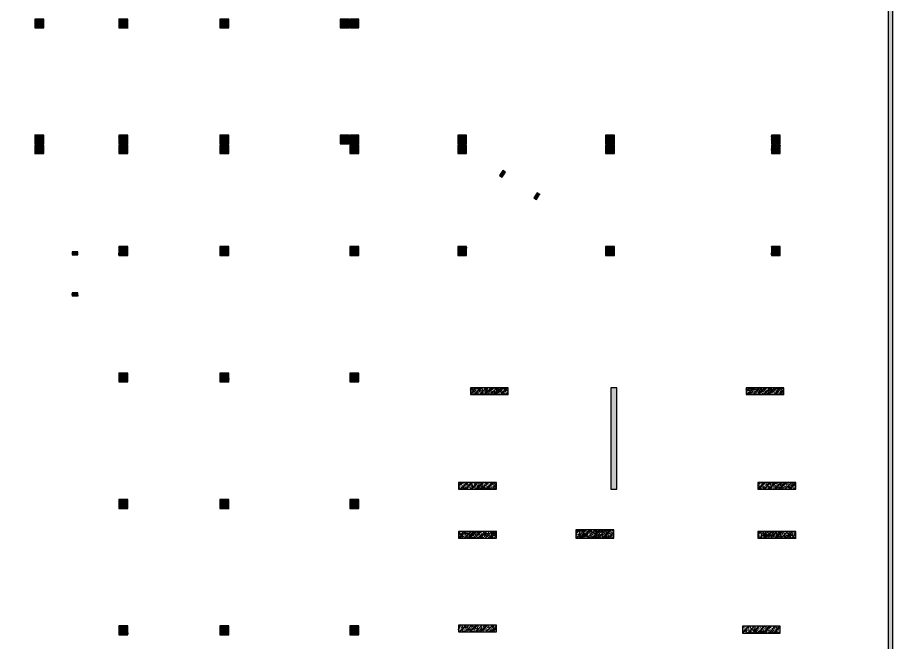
# Model space of a CAD drawing. Header units: millimetres. Extents: x 379264 to 1158416, y -283062 to 356890.
# Drawn here: x 451642 to 510511, y 126955 to 168967 of the extents above; entities that cross this region are included whole.
import ezdxf

# ---------------------------------------------------------------- set-up
doc = ezdxf.new("R2010")
doc.units = ezdxf.units.MM
for name, color, linetype in [('mb_cot ham 2$0$Concrete Hatch', 218, 'Continuous'), ('mb_cot ham 2$0$Concrete Line', 6, 'Continuous'), ('mb_cot ham 2$0$Concrete Solid', 216, 'Continuous')]:
    doc.layers.add(name, color=color, linetype=linetype)

# ---------------------------------------------------------------- blocks, each defined once
blk = doc.blocks.new('*U1646')
at = {"layer": 'mb_cot ham 2$0$Concrete Hatch'}
h = blk.add_hatch(dxfattribs=at)
h.set_pattern_fill('CONCRETE', color=256, scale=50, style=0, pattern_type=2)
h.set_pattern_definition([(45, (50, -350), (-176.78, 176.78), []), (45, (50, -300), (-353.55, 353.55), []), (50, (50, -350), (358.63, -31.38), [37.5, -412.5]), (355, (50, -350), (-69.38, 376.1), [30, -330]), (100.45, (79.9, -352.6), (289.25, 344.72), [31.87, -350.57]), (46.18, (50, -250), (533.6, -82.76), [56.25, -618.75]), (96.64, (94.47, -256.9), (467.33, 487.06), [47.8, -525.86]), (351.18, (50, -250), (467.33, 487.06), [45, -495]), (21, (100, -275), (298.45, -201.3), [37.5, -412.5]), (326, (100, -275), (121.66, 362.58), [30, -330]), (71.45, (124.87, -291.78), (420.1, 161.27), [31.87, -350.57]), (37.5, (50, -350), (6.08, 166.447), [0, -326, 0, -335, 0, -331.25]), (7.5, (50, -350), (131.535, 197.206), [0, -191, 0, -318.5, 0, -126.25]), (327.5, (-61.5, -350), (266.91, -11.277), [0, -125, 0, -390, 0, -517.5]), (317.5, (-111.5, -350), (291.59, 50.05), [0, -162.5, 0, -259, 0, -367.5]), (0, (225, -175), (0, 875), [87.5, -787.5]), (0, (487.5, -1e-09), (0, 875), [87.5, -787.5]), (0, (312.5, 350), (0, 875), [87.5, -350, 87.5, -350]), (90, (225, -175), (-875, 5e-14), [87.5, -787.5]), (90, (312.5, 350), (-875, 5e-14), [87.5, -787.5]), (90, (575, -1e-09), (-875, 5e-14), [87.5, -787.5]), (90, (750, 262.5), (-875, 5e-14), [87.5, -787.5]), (135, (312.5, -175), (-875, 9e-14), [123.76, -1113.7]), (135, (400, 350), (-875, 9e-14), [123.76, -1113.7]), (45, (487.5, -1e-09), (9e-14, 875), [123.76, -247.49, 123.76, -742.46]), (0, (-125, -350), (87.5, 87.5), [-175, 0])])
h.paths.add_polyline_path([(-50, 50), (-50, -350), (150, -350), (150, 50)])
at = {"layer": 'mb_cot ham 2$0$Concrete Solid'}
blk.add_hatch(color=256, dxfattribs=at).paths.add_polyline_path([(-50, 50), (-50, -350), (150, -350), (150, 50)])
at = {"layer": 'mb_cot ham 2$0$Concrete Line'}
blk.add_lwpolyline([(-50, 50), (-50, -350), (150, -350), (150, 50)], close=True, dxfattribs=at)
blk = doc.blocks.new('*U1650')
at = {"layer": 'mb_cot ham 2$0$Concrete Hatch'}
h = blk.add_hatch(dxfattribs=at)
h.set_pattern_fill('CONCRETE', color=256, scale=50, style=0, pattern_type=2)
h.set_pattern_definition([(45, (-50, -250), (-176.78, 176.78), []), (45, (-50, -200), (-353.55, 353.55), []), (50, (-50, -250), (358.63, -31.38), [37.5, -412.5]), (355, (-50, -250), (-69.38, 376.1), [30, -330]), (100.45, (-20.1, -252.6), (289.25, 344.72), [31.87, -350.57]), (46.18, (-50, -150), (533.62, -82.76), [56.25, -618.75]), (96.64, (-5.53, -156.9), (467.33, 487.06), [47.8, -525.86]), (351.18, (-50, -150), (467.33, 487.06), [45, -495]), (21, (0, -175), (298.45, -201.31), [37.5, -412.5]), (326, (0, -175), (121.66, 362.58), [30, -330]), (71.45, (24.87, -191.78), (420.1, 161.27), [31.87, -350.57]), (37.5, (-50, -250), (6.08, 166.447), [0, -326, 0, -335, 0, -331.25]), (7.5, (-50, -250), (131.535, 197.206), [0, -191, 0, -318.5, 0, -126.25]), (327.5, (-161.5, -250), (266.91, -11.277), [0, -125, 0, -390, 0, -517.5]), (317.5, (-211.5, -250), (291.59, 50.05), [0, -162.5, 0, -259, 0, -367.5]), (0, (125, -75), (0, 875), [87.5, -787.5]), (0, (387.5, 100), (0, 875), [87.5, -787.5]), (0, (212.5, 450), (0, 875), [87.5, -350, 87.5, -350]), (90, (125, -75), (-875, 5e-14), [87.5, -787.5]), (90, (212.5, 450), (-875, 5e-14), [87.5, -787.5]), (90, (475, 100), (-875, 5e-14), [87.5, -787.5]), (90, (650, 362.5), (-875, 5e-14), [87.5, -787.5]), (135, (212.5, -75), (-875, 9e-14), [123.76, -1113.7]), (135, (300, 450), (-875, 9e-14), [123.76, -1113.7]), (45, (387.5, 100), (9e-14, 875), [123.76, -247.49, 123.76, -742.46]), (0, (-225, -250), (87.5, 87.5), [-175, 0])])
h.paths.add_polyline_path([(-300, 200), (-300, -400), (300, -400), (300, 200)])
at = {"layer": 'mb_cot ham 2$0$Concrete Solid'}
blk.add_hatch(color=256, dxfattribs=at).paths.add_polyline_path([(-300, 200), (-300, -400), (300, -400), (300, 200)])
at = {"layer": 'mb_cot ham 2$0$Concrete Line'}
blk.add_lwpolyline([(-300, 200), (-300, -400), (300, -400), (300, 200)], close=True, dxfattribs=at)
blk = doc.blocks.new('*U1651')
at = {"layer": 'mb_cot ham 2$0$Concrete Hatch'}
h = blk.add_hatch(dxfattribs=at)
h.set_pattern_fill('CONCRETE', color=256, scale=50, style=0, pattern_type=2)
h.set_pattern_definition([(45, (-150, -250), (-176.78, 176.78), []), (45, (-150, -200), (-353.55, 353.55), []), (50, (-150, -250), (358.63, -31.38), [37.5, -412.5]), (355, (-150, -250), (-69.38, 376.1), [30, -330]), (100.45, (-120.1, -252.6), (289.25, 344.72), [31.87, -350.57]), (46.18, (-150, -150), (533.62, -82.76), [56.25, -618.75]), (96.64, (-105.53, -156.9), (467.33, 487.06), [47.8, -525.86]), (351.18, (-150, -150), (467.33, 487.06), [45, -495]), (21, (-100, -175), (298.45, -201.31), [37.5, -412.5]), (326, (-100, -175), (121.66, 362.58), [30, -330]), (71.45, (-75.13, -191.78), (420.1, 161.27), [31.87, -350.57]), (37.5, (-150, -250), (6.08, 166.447), [0, -326, 0, -335, 0, -331.25]), (7.5, (-150, -250), (131.535, 197.206), [0, -191, 0, -318.5, 0, -126.25]), (327.5, (-261.5, -250), (266.91, -11.277), [0, -125, 0, -390, 0, -517.5]), (317.5, (-311.5, -250), (291.59, 50.05), [0, -162.5, 0, -259, 0, -367.5]), (0, (25, -75), (0, 875), [87.5, -787.5]), (0, (287.5, 100), (0, 875), [87.5, -787.5]), (0, (112.5, 450), (0, 875), [87.5, -350, 87.5, -350]), (90, (25, -75), (-875, 5e-14), [87.5, -787.5]), (90, (112.5, 450), (-875, 5e-14), [87.5, -787.5]), (90, (375, 100), (-875, 5e-14), [87.5, -787.5]), (90, (550, 362.5), (-875, 5e-14), [87.5, -787.5]), (135, (112.5, -75), (-875, 9e-14), [123.76, -1113.7]), (135, (200, 450), (-875, 9e-14), [123.76, -1113.7]), (45, (287.5, 100), (9e-14, 875), [123.76, -247.49, 123.76, -742.46]), (0, (-325, -250), (87.5, 87.5), [-175, 0])])
h.paths.add_polyline_path([(-350, 200), (-350, -400), (250, -400), (250, 200)])
at = {"layer": 'mb_cot ham 2$0$Concrete Solid'}
blk.add_hatch(color=256, dxfattribs=at).paths.add_polyline_path([(-350, 200), (-350, -400), (250, -400), (250, 200)])
at = {"layer": 'mb_cot ham 2$0$Concrete Line'}
blk.add_lwpolyline([(-350, 200), (-350, -400), (250, -400), (250, 200)], close=True, dxfattribs=at)
blk = doc.blocks.new('*U1614')
at = {"layer": 'mb_cot ham 2$0$Concrete Hatch'}
h = blk.add_hatch(dxfattribs=at)
h.set_pattern_fill('CONCRETE', color=256, scale=50, style=0, pattern_type=2)
h.set_pattern_definition([(45, (-50, -6550), (-176.777, 176.777), []), (45, (-50, -6500), (-353.553, 353.553), []), (50, (-50, -6550), (358.63, -31.376), [37.5, -412.5]), (355, (-50, -6550), (-69.376, 376.096), [30, -330]), (100.4514, (-20.1, -6552.6), (289.255, 344.72), [31.87, -350.571]), (46.184, (-50, -6450), (533.62, -82.76), [56.25, -618.75]), (96.636, (-5.53, -6456.9), (467.33, 487.06), [47.805, -525.856]), (351.184, (-50, -6450), (467.33, 487.06), [45, -495]), (21, (0, -6475), (298.454, -201.31), [37.5, -412.5]), (326, (0, -6475), (121.658, 362.575), [30, -330]), (71.4514, (24.87, -6491.78), (420.111, 161.265), [31.87, -350.571]), (37.5, (-50, -6550), (6.08, 166.447), [0, -326, 0, -335, 0, -331.25]), (7.5, (-50, -6550), (131.535, 197.206), [0, -191, 0, -318.5, 0, -126.25]), (327.5, (-161.5, -6550), (266.9112, -11.2774), [0, -125, 0, -390, 0, -517.5]), (317.5, (-211.5, -6550), (291.593, 50.0525), [0, -162.5, 0, -259, 0, -367.5]), (0, (125, -6375), (0, 875), [87.5, -787.5]), (0, (387.5, -6200), (0, 875), [87.5, -787.5]), (0, (212.5, -5850), (0, 875), [87.5, -350, 87.5, -350]), (90, (125, -6375), (-875, 5e-14), [87.5, -787.5]), (90, (212.5, -5850), (-875, 5e-14), [87.5, -787.5]), (90, (475, -6200), (-875, 5e-14), [87.5, -787.5]), (90, (650, -5937.5), (-875, 5e-14), [87.5, -787.5]), (135, (212.5, -6375), (-875.016, 9e-14), [123.76, -1113.7]), (135, (300, -5850), (-875.016, 9e-14), [123.76, -1113.7]), (45, (387.5, -6200), (9e-14, 875.016), [123.76, -247.485, 123.76, -742.455]), (0, (-225, -6550), (87.5, 87.5), [-175, 0])])
h.paths.add_polyline_path([(-200, 150), (-200, -6650), (200, -6650), (200, 150)])
at = {"layer": 'mb_cot ham 2$0$Concrete Solid'}
blk.add_hatch(color=256, dxfattribs=at).paths.add_polyline_path([(-200, 150), (-200, -6650), (200, -6650), (200, 150)])
at = {"layer": 'mb_cot ham 2$0$Concrete Line'}
blk.add_lwpolyline([(-200, 150), (-200, -6650), (200, -6650), (200, 150)], close=True, dxfattribs=at)
blk = doc.blocks.new('*U1618')
at = {"layer": 'mb_cot ham 2$0$Concrete Hatch'}
h = blk.add_hatch(dxfattribs=at)
h.set_pattern_fill('CONCRETE', color=256, scale=50, style=0, pattern_type=2)
h.set_pattern_definition([(45, (2000, -200), (-176.777, 176.777), []), (45, (2000, -150), (-353.55, 353.55), []), (50, (2000, -200), (358.63, -31.376), [37.5, -412.5]), (355, (2000, -200), (-69.376, 376.096), [30, -330]), (100.451, (2029.9, -202.6), (289.255, 344.72), [31.87, -350.57]), (46.184, (2000, -100), (533.62, -82.76), [56.25, -618.75]), (96.636, (2044.47, -106.9), (467.33, 487.06), [47.8, -525.86]), (351.184, (2000, -100), (467.33, 487.06), [45, -495]), (21, (2050, -125), (298.454, -201.31), [37.5, -412.5]), (326, (2050, -125), (121.66, 362.575), [30, -330]), (71.451, (2074.87, -141.78), (420.11, 161.265), [31.87, -350.57]), (37.5, (2000, -200), (6.08, 166.447), [0, -326, 0, -335, 0, -331.25]), (7.5, (2000, -200), (131.535, 197.206), [0, -191, 0, -318.5, 0, -126.25]), (327.5, (1888.5, -200), (266.911, -11.2774), [0, -125, 0, -390, 0, -517.5]), (317.5, (1838.5, -200), (291.593, 50.052), [0, -162.5, 0, -259, 0, -367.5]), (0, (2175, -25), (0, 875), [87.5, -787.5]), (0, (2437.5, 150), (0, 875), [87.5, -787.5]), (0, (2262.5, 500), (0, 875), [87.5, -350, 87.5, -350]), (90, (2175, -25), (-875, 5e-14), [87.5, -787.5]), (90, (2262.5, 500), (-875, 5e-14), [87.5, -787.5]), (90, (2525, 150), (-875, 5e-14), [87.5, -787.5]), (90, (2700, 412.5), (-875, 5e-14), [87.5, -787.5]), (135, (2262.5, -25), (-875.02, 9e-14), [123.76, -1113.7]), (135, (2350, 500), (-875.02, 9e-14), [123.76, -1113.7]), (45, (2437.5, 150), (9e-14, 875.02), [123.76, -247.485, 123.76, -742.455]), (0, (1825, -200), (87.5, 87.5), [-175, 0])])
h.paths.add_polyline_path([(-250, 150), (-250, -300), (2300, -300), (2300, 150)])
at = {"layer": 'mb_cot ham 2$0$Concrete Solid'}
blk.add_hatch(color=256, dxfattribs=at).paths.add_polyline_path([(-250, 150), (-250, -300), (2300, -300), (2300, 150)])
at = {"layer": 'mb_cot ham 2$0$Concrete Line'}
blk.add_lwpolyline([(-250, 150), (-250, -300), (2300, -300), (2300, 150)], close=True, dxfattribs=at)
blk = doc.blocks.new('*U1617')
at = {"layer": 'mb_cot ham 2$0$Concrete Hatch'}
h = blk.add_hatch(dxfattribs=at)
h.set_pattern_fill('CONCRETE', color=256, scale=50, style=0, pattern_type=2)
h.set_pattern_definition([(45, (2000, -300), (-176.777, 176.777), []), (45, (2000, -250), (-353.55, 353.55), []), (50, (2000, -300), (358.63, -31.376), [37.5, -412.5]), (355, (2000, -300), (-69.376, 376.096), [30, -330]), (100.451, (2029.9, -302.6), (289.255, 344.72), [31.87, -350.57]), (46.184, (2000, -200), (533.62, -82.76), [56.25, -618.75]), (96.636, (2044.47, -206.9), (467.33, 487.06), [47.8, -525.86]), (351.184, (2000, -200), (467.33, 487.06), [45, -495]), (21, (2050, -225), (298.454, -201.31), [37.5, -412.5]), (326, (2050, -225), (121.66, 362.575), [30, -330]), (71.451, (2074.87, -241.78), (420.11, 161.265), [31.87, -350.57]), (37.5, (2000, -300), (6.08, 166.447), [0, -326, 0, -335, 0, -331.25]), (7.5, (2000, -300), (131.535, 197.206), [0, -191, 0, -318.5, 0, -126.25]), (327.5, (1888.5, -300), (266.911, -11.2774), [0, -125, 0, -390, 0, -517.5]), (317.5, (1838.5, -300), (291.593, 50.052), [0, -162.5, 0, -259, 0, -367.5]), (0, (2175, -125), (0, 875), [87.5, -787.5]), (0, (2437.5, 50), (0, 875), [87.5, -787.5]), (0, (2262.5, 400), (0, 875), [87.5, -350, 87.5, -350]), (90, (2175, -125), (-875, 5e-14), [87.5, -787.5]), (90, (2262.5, 400), (-875, 5e-14), [87.5, -787.5]), (90, (2525, 50), (-875, 5e-14), [87.5, -787.5]), (90, (2700, 312.5), (-875, 5e-14), [87.5, -787.5]), (135, (2262.5, -125), (-875.02, 9e-14), [123.76, -1113.7]), (135, (2350, 400), (-875.02, 9e-14), [123.76, -1113.7]), (45, (2437.5, 50), (9e-14, 875.02), [123.76, -247.485, 123.76, -742.455]), (0, (1825, -300), (87.5, 87.5), [-175, 0])])
h.paths.add_polyline_path([(-250, 100), (-250, -350), (2300, -350), (2300, 100)])
at = {"layer": 'mb_cot ham 2$0$Concrete Solid'}
blk.add_hatch(color=256, dxfattribs=at).paths.add_polyline_path([(-250, 100), (-250, -350), (2300, -350), (2300, 100)])
at = {"layer": 'mb_cot ham 2$0$Concrete Line'}
blk.add_lwpolyline([(-250, 100), (-250, -350), (2300, -350), (2300, 100)], close=True, dxfattribs=at)
blk = doc.blocks.new('*U1619')
at = {"layer": 'mb_cot ham 2$0$Concrete Hatch'}
h = blk.add_hatch(dxfattribs=at)
h.set_pattern_fill('CONCRETE', color=256, scale=50, style=0, pattern_type=2)
h.set_pattern_definition([(45, (2000, -400), (-176.777, 176.777), []), (45, (2000, -350), (-353.55, 353.55), []), (50, (2000, -400), (358.63, -31.376), [37.5, -412.5]), (355, (2000, -400), (-69.376, 376.096), [30, -330]), (100.451, (2029.9, -402.6), (289.255, 344.72), [31.87, -350.57]), (46.184, (2000, -300), (533.62, -82.76), [56.25, -618.75]), (96.636, (2044.47, -306.9), (467.33, 487.06), [47.8, -525.86]), (351.184, (2000, -300), (467.33, 487.06), [45, -495]), (21, (2050, -325), (298.454, -201.31), [37.5, -412.5]), (326, (2050, -325), (121.66, 362.575), [30, -330]), (71.451, (2074.87, -341.78), (420.11, 161.265), [31.87, -350.57]), (37.5, (2000, -400), (6.08, 166.447), [0, -326, 0, -335, 0, -331.25]), (7.5, (2000, -400), (131.535, 197.206), [0, -191, 0, -318.5, 0, -126.25]), (327.5, (1888.5, -400), (266.911, -11.2774), [0, -125, 0, -390, 0, -517.5]), (317.5, (1838.5, -400), (291.593, 50.052), [0, -162.5, 0, -259, 0, -367.5]), (0, (2175, -225), (0, 875), [87.5, -787.5]), (0, (2437.5, -50), (0, 875), [87.5, -787.5]), (0, (2262.5, 300), (0, 875), [87.5, -350, 87.5, -350]), (90, (2175, -225), (-875, 5e-14), [87.5, -787.5]), (90, (2262.5, 300), (-875, 5e-14), [87.5, -787.5]), (90, (2525, -50), (-875, 5e-14), [87.5, -787.5]), (90, (2700, 212.5), (-875, 5e-14), [87.5, -787.5]), (135, (2262.5, -225), (-875.02, 9e-14), [123.76, -1113.7]), (135, (2350, 300), (-875.02, 9e-14), [123.76, -1113.7]), (45, (2437.5, -50), (9e-14, 875.02), [123.76, -247.485, 123.76, -742.455]), (0, (1825, -400), (87.5, 87.5), [-175, 0])])
h.paths.add_polyline_path([(-250, 50), (-250, -400), (2300, -400), (2300, 50)])
at = {"layer": 'mb_cot ham 2$0$Concrete Solid'}
blk.add_hatch(color=256, dxfattribs=at).paths.add_polyline_path([(-250, 50), (-250, -400), (2300, -400), (2300, 50)])
at = {"layer": 'mb_cot ham 2$0$Concrete Line'}
blk.add_lwpolyline([(-250, 50), (-250, -400), (2300, -400), (2300, 50)], close=True, dxfattribs=at)
blk = doc.blocks.new('*U1624')
at = {"layer": 'mb_cot ham 2$0$Concrete Hatch'}
h = blk.add_hatch(dxfattribs=at)
h.set_pattern_fill('CONCRETE', color=256, scale=50, style=0, pattern_type=2)
h.set_pattern_definition([(45, (2000, -100), (-176.777, 176.777), []), (45, (2000, -50), (-353.55, 353.55), []), (50, (2000, -100), (358.63, -31.376), [37.5, -412.5]), (355, (2000, -100), (-69.376, 376.096), [30, -330]), (100.451, (2029.9, -102.6), (289.255, 344.72), [31.87, -350.57]), (46.184, (2000, 2e-13), (533.62, -82.76), [56.25, -618.75]), (96.636, (2044.47, -6.9), (467.33, 487.06), [47.8, -525.86]), (351.184, (2000, 2e-13), (467.33, 487.06), [45, -495]), (21, (2050, -25), (298.454, -201.31), [37.5, -412.5]), (326, (2050, -25), (121.66, 362.575), [30, -330]), (71.451, (2074.87, -41.78), (420.11, 161.265), [31.87, -350.57]), (37.5, (2000, -100), (6.08, 166.447), [0, -326, 0, -335, 0, -331.25]), (7.5, (2000, -100), (131.535, 197.206), [0, -191, 0, -318.5, 0, -126.25]), (327.5, (1888.5, -100), (266.911, -11.2774), [0, -125, 0, -390, 0, -517.5]), (317.5, (1838.5, -100), (291.593, 50.052), [0, -162.5, 0, -259, 0, -367.5]), (0, (2175, 75), (0, 875), [87.5, -787.5]), (0, (2437.5, 250), (0, 875), [87.5, -787.5]), (0, (2262.5, 600), (0, 875), [87.5, -350, 87.5, -350]), (90, (2175, 75), (-875, 5e-14), [87.5, -787.5]), (90, (2262.5, 600), (-875, 5e-14), [87.5, -787.5]), (90, (2525, 250), (-875, 5e-14), [87.5, -787.5]), (90, (2700, 512.5), (-875, 5e-14), [87.5, -787.5]), (135, (2262.5, 75), (-875.02, 9e-14), [123.76, -1113.7]), (135, (2350, 600), (-875.02, 9e-14), [123.76, -1113.7]), (45, (2437.5, 250), (9e-14, 875.02), [123.76, -247.485, 123.76, -742.455]), (0, (1825, -100), (87.5, 87.5), [-175, 0])])
h.paths.add_polyline_path([(-250, 250), (-250, -300), (2300, -300), (2300, 250)])
at = {"layer": 'mb_cot ham 2$0$Concrete Solid'}
blk.add_hatch(color=256, dxfattribs=at).paths.add_polyline_path([(-250, 250), (-250, -300), (2300, -300), (2300, 250)])
at = {"layer": 'mb_cot ham 2$0$Concrete Line'}
blk.add_lwpolyline([(-250, 250), (-250, -300), (2300, -300), (2300, 250)], close=True, dxfattribs=at)

msp = doc.modelspace()

# ---------------------------------------------------------------- hatches: boundary and pattern name
at = {"layer": 'mb_cot ham 2$0$Concrete Hatch'}
h = msp.add_hatch(dxfattribs=at)
h.set_pattern_fill('BTCT', color=256, scale=100, style=0, pattern_type=2)
h.set_pattern_definition([(45, (404461.1, 95217.43), (-176.7767, 176.7767), []), (45, (404461.1, 95327.43), (-176.7767, 176.7767), []), (50, (404461.1, 95217.43), (717.2602, -62.7521), [75, -825]), (355, (404461.1, 95217.4), (-138.7513, 752.192), [60, -660]), (100.4514, (404520.9, 95212.2), (578.5094, 689.4395), [63.7402, -701.142]), (46.1842, (404461.1, 95417.4), (1067.241, -165.519), [112.5, -1237.5]), (96.6356, (404550, 95403.6), (934.6627, 974.118), [95.61, -1051.713]), (351.1842, (404461.1, 95417.4), (934.662, 974.1186), [90, -990]), (21, (404561.1, 95367.43), (596.907, -402.6189), [75, -825]), (326, (404561.1, 95367.4), (243.3153, 725.15), [60, -660]), (71.4514, (404610.85, 95333.9), (840.2226, 322.5305), [63.7402, -701.142]), (37.5, (404461.1, 95217.43), (12.15986, 332.89385), [0, -652, 0, -670, 0, -662.5]), (7.5, (404461.1, 95217.43), (263.06954, 394.4117), [0, -382, 0, -637, 0, -252.5]), (327.5, (404238.1, 95217.43), (533.82244, -22.55487), [0, -250, 0, -780, 0, -1035]), (317.5, (404138.1, 95217.43), (583.1862, 100.105), [0, -325, 0, -518, 0, -735]), (0, (404811.1, 95567.4), (0, 1750), [175, -1575]), (0, (405336.1, 95917.4), (0, 1750), [175, -1575]), (0, (404986.1, 96617.4), (0, 1750), [175, -700, 175, -700]), (90, (404811.1, 95567.4), (-1750, 1e-13), [175, -1575]), (90, (404986.1, 96617.4), (-1750, 1e-13), [175, -1575]), (90, (405511.1, 95917.4), (-1750, 1e-13), [175, -1575]), (90, (405861.1, 96442.4), (-1750, 1e-13), [175, -1575]), (135, (404986.1, 95567.4), (-1750.033, 2e-13), [247.52, -2227.4]), (135, (405161.1, 96617.4), (-1750.033, 2e-13), [247.52, -2227.4]), (45, (405336.1, 95917.4), (0, 1750.033), [247.52, -494.97, 247.52, -1484.91]), (0, (404111.1, 95217.43), (175, 175), [-350, 0])])
h.paths.add_polyline_path([(510211.11, 89303.8), (507895.84, 86517.43), (437111.11, 86517.43), (437111.11, 179567.43), (404461.11, 179567.43), (404461.11, 180967.43), (393861.11, 180967.43), (393861.11, 258317.43), (503994.83, 258317.43), (510211.11, 253327.84), (510211.11, 222639.3), (510211.11, 222558.4)], flags=16)
h.paths.add_polyline_path([(504100.34, 258617.43), (393561.11, 258617.43), (393561.11, 180667.43), (404161.11, 180667.43), (404161.11, 179267.43), (436811.11, 179267.43), (436811.11, 86217.43), (508036.61, 86217.43), (510511.11, 89195.42), (510511.11, 253471.73)])
at = {"layer": 'mb_cot ham 2$0$Concrete Solid'}
h = msp.add_hatch(color=256, dxfattribs=at)
h.paths.add_polyline_path([(510211.11, 89303.8), (507895.84, 86517.43), (437111.11, 86517.43), (437111.11, 179567.43), (404461.11, 179567.43), (404461.11, 180967.43), (393861.11, 180967.43), (393861.11, 258317.43), (503994.83, 258317.43), (510211.11, 253327.84)], flags=16)
h.paths.add_polyline_path([(504100.34, 258617.43), (393561.11, 258617.43), (393561.11, 180667.43), (404161.11, 180667.43), (404161.11, 179267.43), (436811.11, 179267.43), (436811.11, 86217.43), (508036.61, 86217.43), (510511.11, 89195.42), (510511.11, 253471.73)])

# ---------------------------------------------------------------- linework, layer by layer
at = {"layer": 'mb_cot ham 2$0$Concrete Line'}
for points in [[(436811.11, 179267.43), (404161.11, 179267.43), (404161.11, 180667.43), (393561.11, 180667.43), (393561.11, 258617.43), (504100.34, 258617.43), (510511.11, 253471.73), (510511.11, 89195.42), (508036.61, 86217.43), (436811.11, 86217.43)], [(437111.11, 179567.43), (404461.11, 179567.43), (404461.11, 180967.43), (393861.11, 180967.43), (393861.11, 258317.43), (503994.83, 258317.43), (510211.11, 253327.84), (510211.11, 89303.8), (507895.84, 86517.43), (437111.11, 86517.43)]]:
    msp.add_lwpolyline(points, close=True, dxfattribs=at)

# ---------------------------------------------------------------- block references
for name, p in [('*U1650', (453111.11, 168667.43)), ('*U1651', (458811.11, 168667.43)), ('*U1650', (465561.11, 168667.43)), ('*U1650', (473661.11, 168667.43)), ('*U1650', (474311.11, 168667.43)), ('*U1650', (453111.11, 160867.43)), ('*U1651', (458811.11, 160867.43)), ('*U1650', (465561.11, 160867.43)), ('*U1650', (473661.11, 160867.43)), ('*U1650', (474311.11, 160867.43)), ('*U1650', (481561.11, 160867.43)), ('*U1650', (491511.11, 160867.43)), ('*U1650', (502661.11, 160867.43)), ('*U1650', (453111.11, 160217.43)), ('*U1651', (458811.11, 160217.43)), ('*U1650', (465561.11, 160217.43)), ('*U1650', (474311.11, 160217.43)), ('*U1650', (481561.11, 160217.43)), ('*U1650', (491511.11, 160217.43)), ('*U1650', (502661.11, 160217.43)), ('*U1650', (458761.11, 153367.43)), ('*U1650', (465561.11, 153367.43)), ('*U1650', (474311.11, 153367.43)), ('*U1650', (481561.11, 153367.43)), ('*U1650', (491511.11, 153367.43)), ('*U1650', (502661.11, 153367.43)), ('*U1650', (458761.11, 144867.43)), ('*U1650', (465561.11, 144867.43)), ('*U1650', (474311.11, 144867.43)), ('*U1650', (458761.11, 136367.43)), ('*U1650', (465561.11, 136367.43)), ('*U1650', (474311.11, 136367.43)), ('*U1650', (458761.11, 127867.43)), ('*U1650', (465561.11, 127867.43)), ('*U1650', (474311.11, 127867.43))]:
    msp.add_blockref(name, p)
for p, rotation in [((484311.22, 158613.77), 327.0250436075245), ((486618.22, 157117.02), 327.0250436075245), ((455661.11, 153167.43), 270), ((455661.11, 150417.43), 270)]:
    msp.add_blockref('*U1646', p, dxfattribs=dict(rotation=rotation))
for name, p in [('*U1618', (482361.11, 143917.43)), ('*U1614', (491761.11, 143917.43)), ('*U1618', (500911.11, 143917.43)), ('*U1617', (481561.11, 137617.43)), ('*U1618', (501711.11, 137567.43)), ('*U1617', (481561.11, 134317.43)), ('*U1624', (489461.11, 134267.43)), ('*U1619', (501711.11, 134367.43)), ('*U1617', (481561.11, 128017.43)), ('*U1617', (500661.11, 127942.43))]:
    msp.add_blockref(name, p, dxfattribs=at)

doc.saveas('drawing.dxf')
